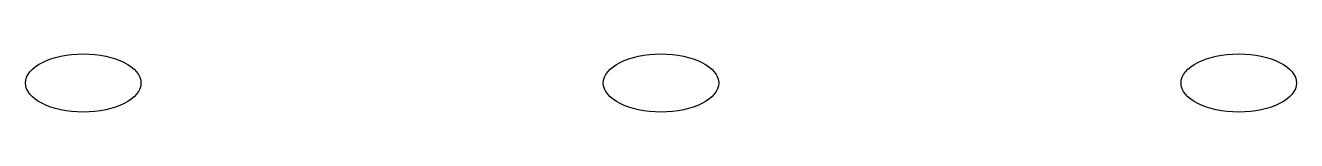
# Model space of a CAD drawing. Header units: metres. Extents: x -1 to 21, y -0.5 to 0.5.
import ezdxf

# ---------------------------------------------------------------- set-up
doc = ezdxf.new("R2010")
doc.units = ezdxf.units.M

# ---------------------------------------------------------------- blocks, each defined once
blk = doc.blocks.new('DOT')
blk.add_circle((0, 0), 0.5)

msp = doc.modelspace()

# ---------------------------------------------------------------- block references
at = {"xscale": 2, "row_count": 1, "column_count": 3, "row_spacing": 0, "column_spacing": 10}
msp.add_blockref('DOT', (0, 0), dxfattribs=at)

doc.saveas('drawing.dxf')
